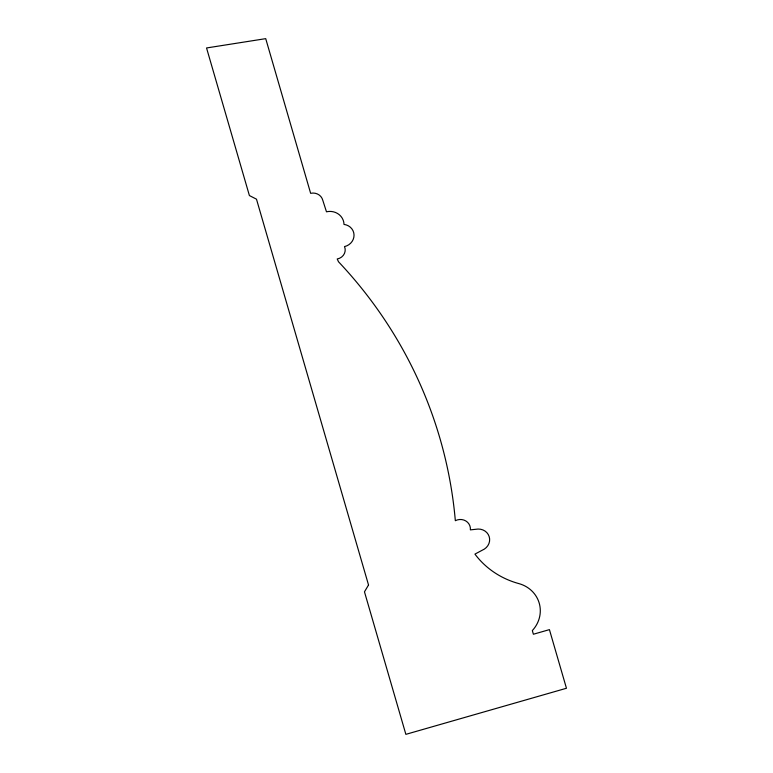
<?xml version="1.0" encoding="UTF-8"?>
<svg xmlns="http://www.w3.org/2000/svg" width="773" height="773" viewBox="0 0 773 773"><rect width="100%" height="100%" fill="white"/><g stroke="black" fill="none" stroke-linecap="round" stroke-linejoin="round"><path stroke-width="1.16" d="M368.528 584.997L364.469 591.818L405.864 734.35L566.454 688.26L549.429 629.628L533.389 634.237L532.326 630.575A31.007 29.084 -14.7 0 0 519.205 583.692A85.03 79.745 -14.7 0 1 474.941 554.106L484.381 549.081A11.682 10.957 -14.7 0 0 489.183 536.607A11.682 10.957 -14.7 0 0 478.072 529.051L470.38 529.863A10.397 9.749 -14.7 0 0 465.868 520.983A10.397 9.749 -14.7 0 0 455.336 520.702A486.082 455.896 -14.7 0 0 338.516 261.776L337.212 258.974A9.44 8.851 -14.7 0 0 344.507 246.587A11.982 11.237 -14.7 0 0 354.034 235.021A11.982 11.237 -14.7 0 0 344.014 224.421A14.59 13.682 -14.7 0 0 326.477 211.802L322.805 200.342A10.378 9.73 -14.7 0 0 310.64 193.318L265.719 38.65L206.546 47.965L249.399 195.559L256.481 199.173L368.528 584.997"/></g></svg>
